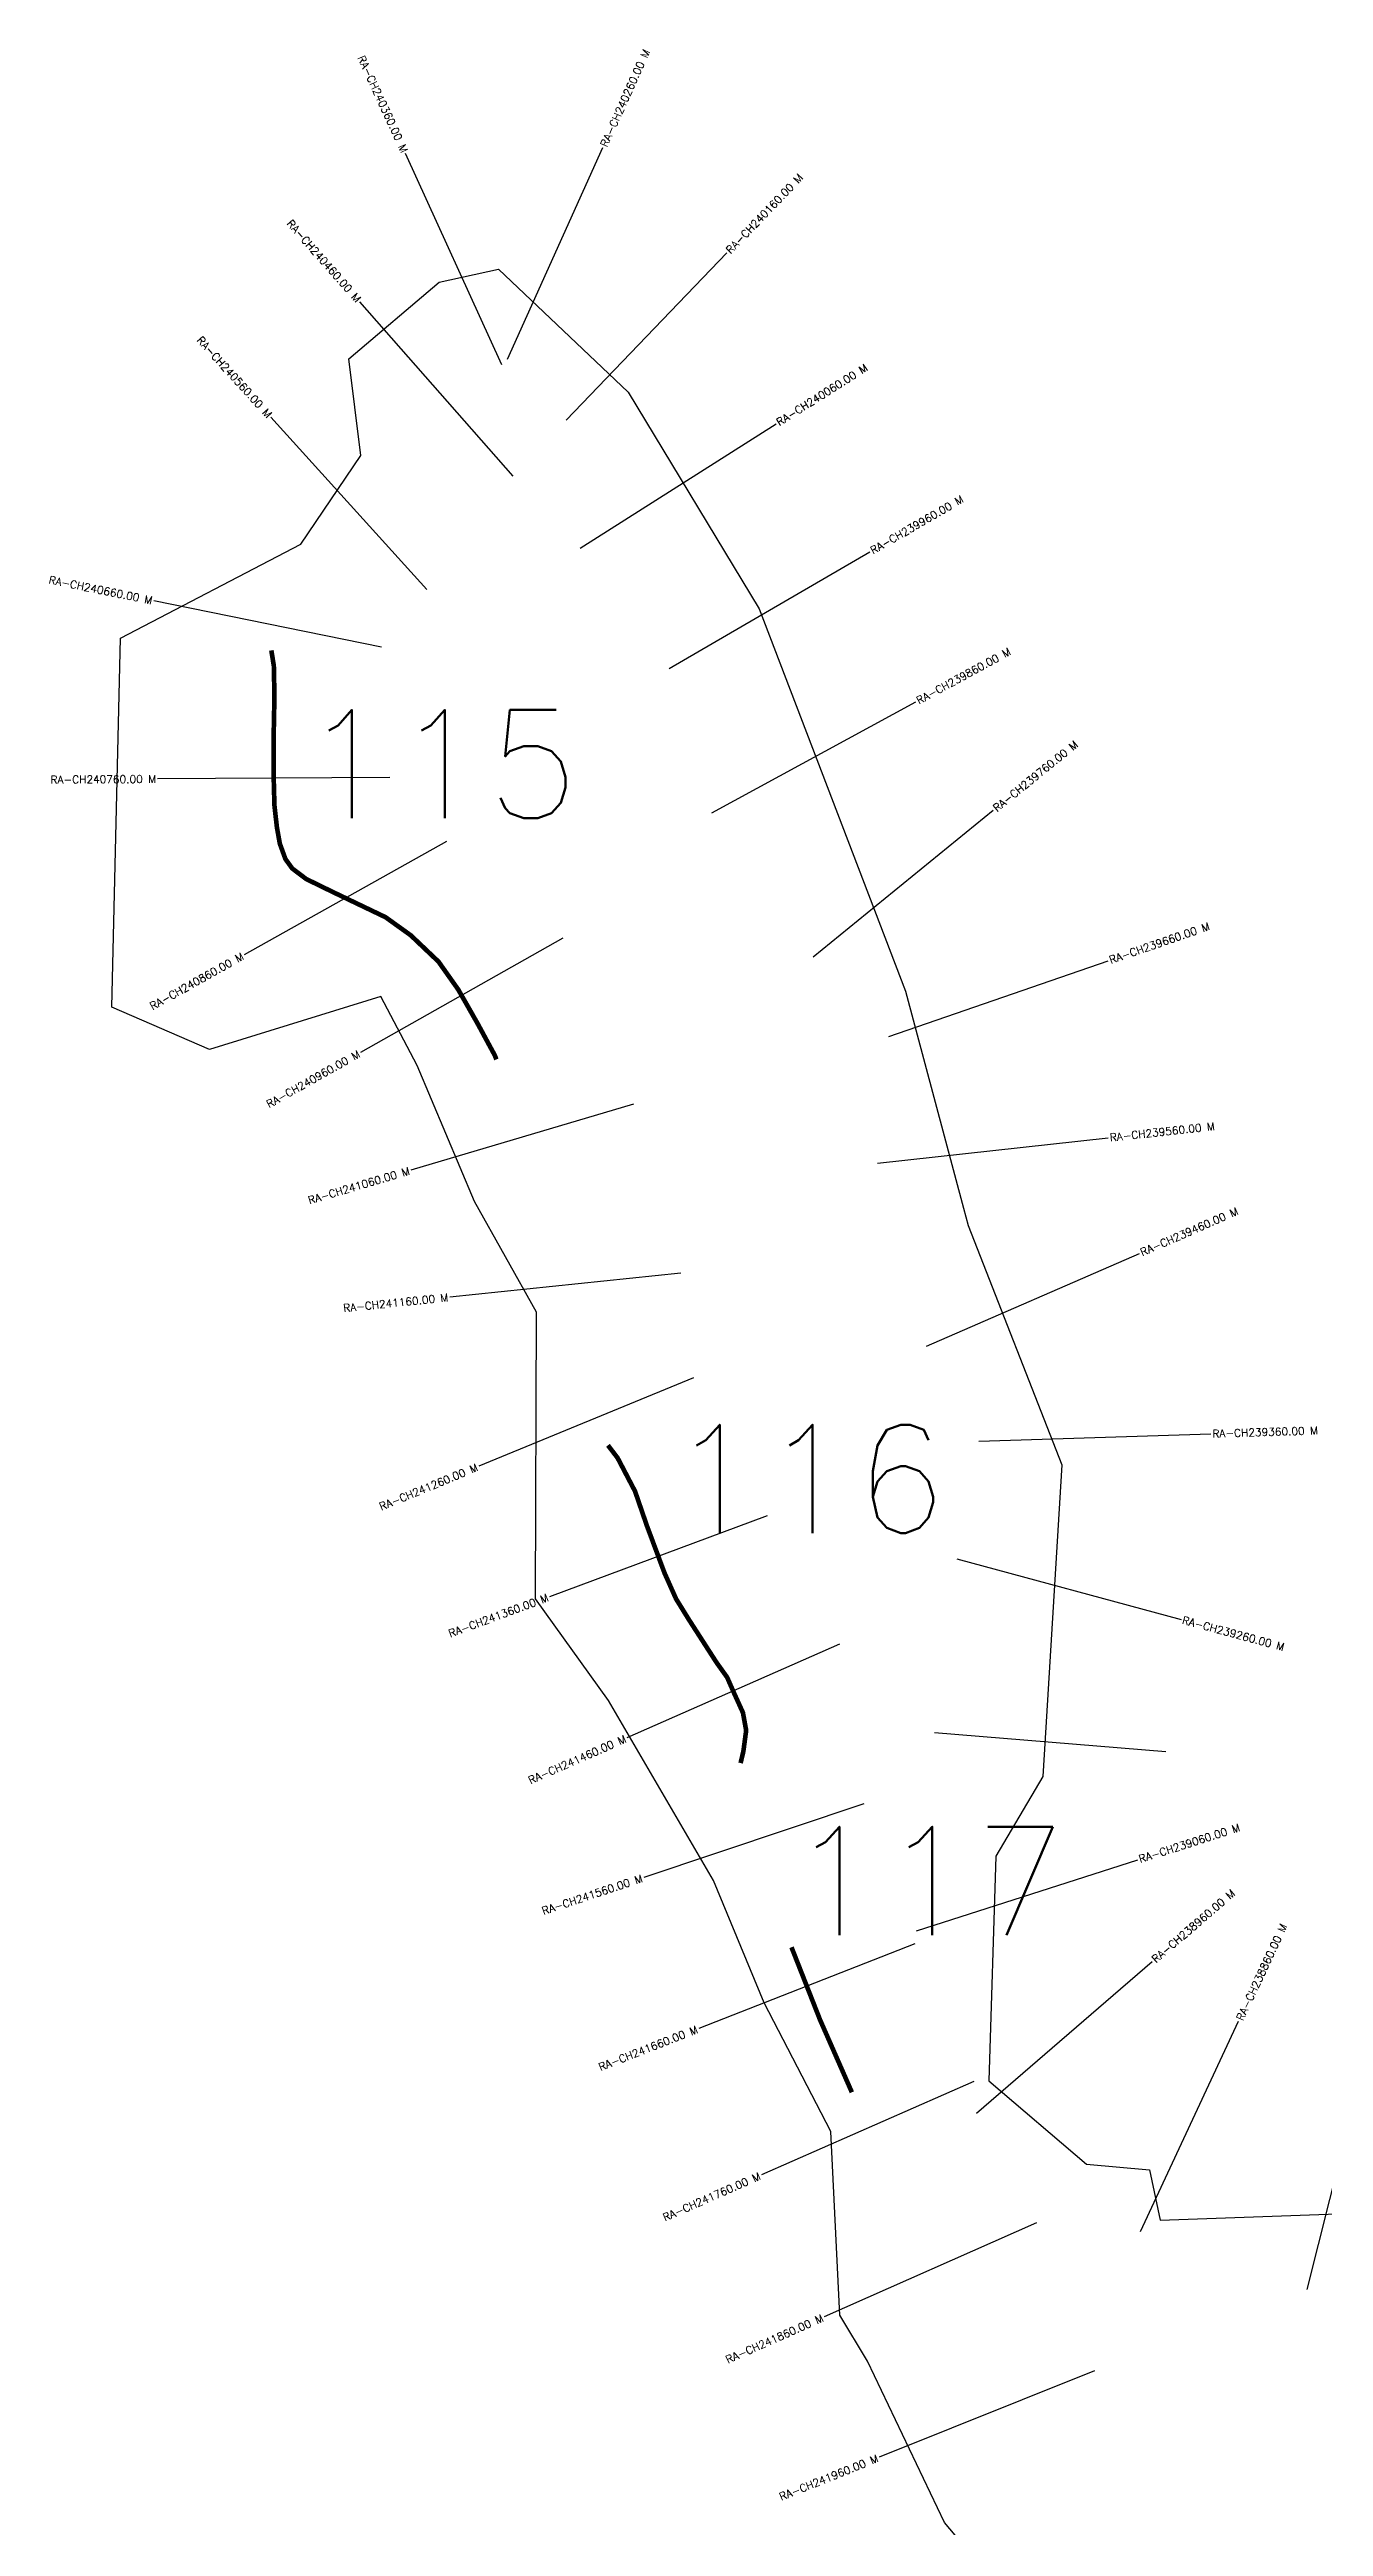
# Model space of a CAD drawing. Header units: metres. Extents: x 278749 to 282138, y 2047960 to 2051775.
# Drawn here: x 278749 to 279572, y 2049841 to 2051441 of the extents above; entities that cross this region are included whole.
import ezdxf
from ezdxf.enums import TextEntityAlignment as Align

# ---------------------------------------------------------------- set-up
doc = ezdxf.new("R2010")
doc.units = ezdxf.units.M
for name, color, linetype in [('CS', 134, 'Continuous'), ('CSMark', 6, 'Continuous'), ('NATURALLY PROTECTED', 3, 'Continuous')]:
    doc.layers.add(name, color=color, linetype=linetype)
doc.styles.get("Standard").update_dxf_attribs({"font": 'simplex.shx'})

msp = doc.modelspace()

# ---------------------------------------------------------------- linework, layer by layer
at = {"color": 6, "flags": 128}
msp.add_lwpolyline([(279353.5, 2049811.8), (279327, 2049843.2), (279277.4, 2049947.4), (279259.4, 2049977.2), (279253.7, 2050095.7), (279210.5, 2050178.9), (279177.9, 2050258), (279110, 2050374.3), (279062.8, 2050440), (279063.5, 2050625.1), (279023.4, 2050696.6), (278986.3, 2050784.4), (278962.8, 2050829.1), (278852.2, 2050794.9), (278789, 2050822.2), (278794.6, 2051060.6), (278911.1, 2051121.4), (278949.9, 2051178.7), (278942.1, 2051241), (279000.6, 2051290.7), (279038.9, 2051299.1), (279122.7, 2051219.6), (279207.2, 2051079.5), (279301.8, 2050832.6), (279339.4, 2050692.3), (279342.4, 2050681.1), (279402.8, 2050526.4), (279390.5, 2050325.1), (279360.3, 2050273.7), (279355.8, 2050128.6), (279418.7, 2050074.6), (279459.6, 2050071.1), (279466.3, 2050038.5), (279623.2, 2050044.1)], dxfattribs=at)
at = {"layer": 'CS'}
for p, q in [((279041.1, 2051237.3), (278978.7, 2051373.7)), ((279044.6, 2051240.9), (279106.2, 2051377.6)), ((279082.5, 2051201.4), (279186.4, 2051309.6)), ((279048.3, 2051165.3), (278949.2, 2051278)), ((278992.5, 2051092.1), (278891.8, 2051203.3)), ((279091.6, 2051118.8), (279218.3, 2051199.1)), ((279149.1, 2051041.1), (279278.9, 2051116.3)), ((278963.2, 2051054.8), (278816.2, 2051084.7)), ((279176.8, 2050947.7), (279308.6, 2051019.5)), ((278968.6, 2050970.5), (278818.6, 2050969.7)), ((279242.1, 2050854.8), (279358.6, 2050949.4)), ((279005.3, 2050929.3), (278874.5, 2050856.1)), ((279080.4, 2050866.7), (278949.7, 2050793)), ((279291, 2050803.2), (279432.8, 2050852.1)), ((279126, 2050759.6), (278982.3, 2050716.9)), ((279283.8, 2050721.3), (279432.9, 2050737.8)), ((279315.5, 2050603.1), (279453, 2050663.1)), ((279156.6, 2050650.3), (279007.4, 2050634.8)), ((279164.8, 2050582.8), (279026.1, 2050525.6)), ((279349.3, 2050541.8), (279499.2, 2050546.5)), ((279212.4, 2050493.5), (279071.8, 2050441.3)), ((279335.1, 2050465.8), (279479.9, 2050426.6)), ((279259.1, 2050410.6), (279121.8, 2050350.2)), ((279320.5, 2050353.6), (279470, 2050341.2)), ((279275, 2050307.4), (279132.7, 2050259.9)), ((279309, 2050225.4), (279451.9, 2050271.3)), ((279307.9, 2050217.1), (279168.3, 2050162.3)), ((279347.7, 2050107.6), (279461.3, 2050205.6)), ((279453.6, 2050031.1), (279517.1, 2050167)), ((279346.1, 2050128), (279208.8, 2050067.7)), ((279561.3, 2049993.6), (279598, 2050139)), ((279386.5, 2050036.7), (279249.3, 2049976)), ((279424, 2049941.2), (279284.8, 2049885.3))]:
    msp.add_line(p, q, dxfattribs=at)
at = {"layer": 'NATURALLY PROTECTED', "const_width": 3, "flags": 128}
for points in [[(278892.1, 2051052.7), (278893.7, 2051042.7), (278894.1, 2051023.4), (278893.5, 2050992.6), (278893.7, 2050967), (278894.1, 2050952.4), (278895.7, 2050938.3), (278897.6, 2050927.8), (278901.2, 2050917.9), (278905.6, 2050911.8), (278914.6, 2050905), (278931.4, 2050896.8), (278949.6, 2050888.1), (278965.9, 2050880.3), (278982.2, 2050868.6), (279000.1, 2050851.6), (279012.9, 2050833.5), (279025.2, 2050811.9), (279036.4, 2050791.2), (279037.5, 2050788.4)], [(279109.6, 2050539.1), (279115.8, 2050531), (279127.1, 2050509.4), (279134.7, 2050487.3), (279146.1, 2050456.7), (279153.6, 2050439.9), (279161.5, 2050427.1), (279179.6, 2050399), (279186.6, 2050389.2), (279191.4, 2050378.3), (279196.8, 2050366.4), (279198.9, 2050354.9), (279197.1, 2050341.4), (279195.3, 2050333.8)], [(279228.2, 2050214.8), (279246.6, 2050168), (279267.2, 2050121.1)]]:
    msp.add_lwpolyline(points, dxfattribs=at)

# ---------------------------------------------------------------- texts
at = {"char_height": 70, "attachment_point": 1}
for s, insert in [('115', (278911.2, 2051014.2)), ('116', (279148.8, 2050552.4)), ('117', (279226.1, 2050292.7))]:
    msp.add_mtext_dynamic_manual_height_columns(s, width=95.172, gutter_width=1, heights=[0], dxfattribs=dict(at, insert=insert))
at = {"layer": 'CSMark'}
for s, rotation, p in [('RA-CH240260.00 M', 65.7494, (279106.7, 2051378.5)), ('RA-CH240160.00 M', 46.154, (279187.1, 2051310.3)), ('RA-CH240060.00 M', 32.3598, (279219.1, 2051199.6)), ('RA-CH239960.00 M', 30.1064, (279279.7, 2051116.8)), ('RA-CH239860.00 M', 28.5859, (279309.4, 2051019.9)), ('RA-CH239760.00 M', 39.0667, (279359.4, 2050950)), ('RA-CH239660.00 M', 19.0343, (279433.7, 2050852.5)), ('RA-CH239560.00 M', 6.3008, (279433.9, 2050737.9)), ('RA-CH239460.00 M', 23.5847, (279453.9, 2050663.5)), ('RA-CH239360.00 M', 1.7911, (279500.2, 2050546.6)), ('RA-CH239260.00 M', 344.8693, (279480.8, 2050426.4)), ('RA-CH239060.00 M', 17.7987, (279452.8, 2050271.6)), ('RA-CH238960.00 M', 40.7771, (279462.1, 2050206.2)), ('RA-CH238860.00 M', 64.9485, (279517.6, 2050167.9))]:
    msp.add_text(s, height=5, rotation=rotation, dxfattribs=at).set_placement(p, align=Align.MIDDLE_LEFT)
for s, rotation, p in [('RA-CH240360.00 M', 294.5636, (278978.3, 2051374.7)), ('RA-CH240460.00 M', 311.334, (278948.6, 2051278.7)), ('RA-CH240560.00 M', 312.1714, (278891.1, 2051204)), ('RA-CH240660.00 M', 348.5093, (278815.2, 2051084.9)), ('RA-CH240760.00 M', 0.3195, (278817.6, 2050969.6)), ('RA-CH240860.00 M', 29.2459, (278873.6, 2050855.6)), ('RA-CH240960.00 M', 29.4239, (278948.8, 2050792.5)), ('RA-CH241060.00 M', 16.5396, (278981.3, 2050716.6)), ('RA-CH241160.00 M', 5.9273, (279006.4, 2050634.7)), ('RA-CH241260.00 M', 22.4254, (279025.2, 2050525.2)), ('RA-CH241360.00 M', 20.3732, (279070.8, 2050441)), ('RA-CH241460.00 M', 23.7595, (279120.9, 2050349.8)), ('RA-CH241560.00 M', 18.4614, (279131.8, 2050259.6)), ('RA-CH241660.00 M', 21.4299, (279167.3, 2050162)), ('RA-CH241760.00 M', 23.703, (279207.8, 2050067.3)), ('RA-CH241860.00 M', 23.8888, (279248.4, 2049975.6)), ('RA-CH241960.00 M', 21.8907, (279283.9, 2049884.9))]:
    msp.add_text(s, height=5, rotation=rotation, dxfattribs=at).set_placement(p, align=Align.MIDDLE_RIGHT)

doc.saveas('drawing.dxf')
